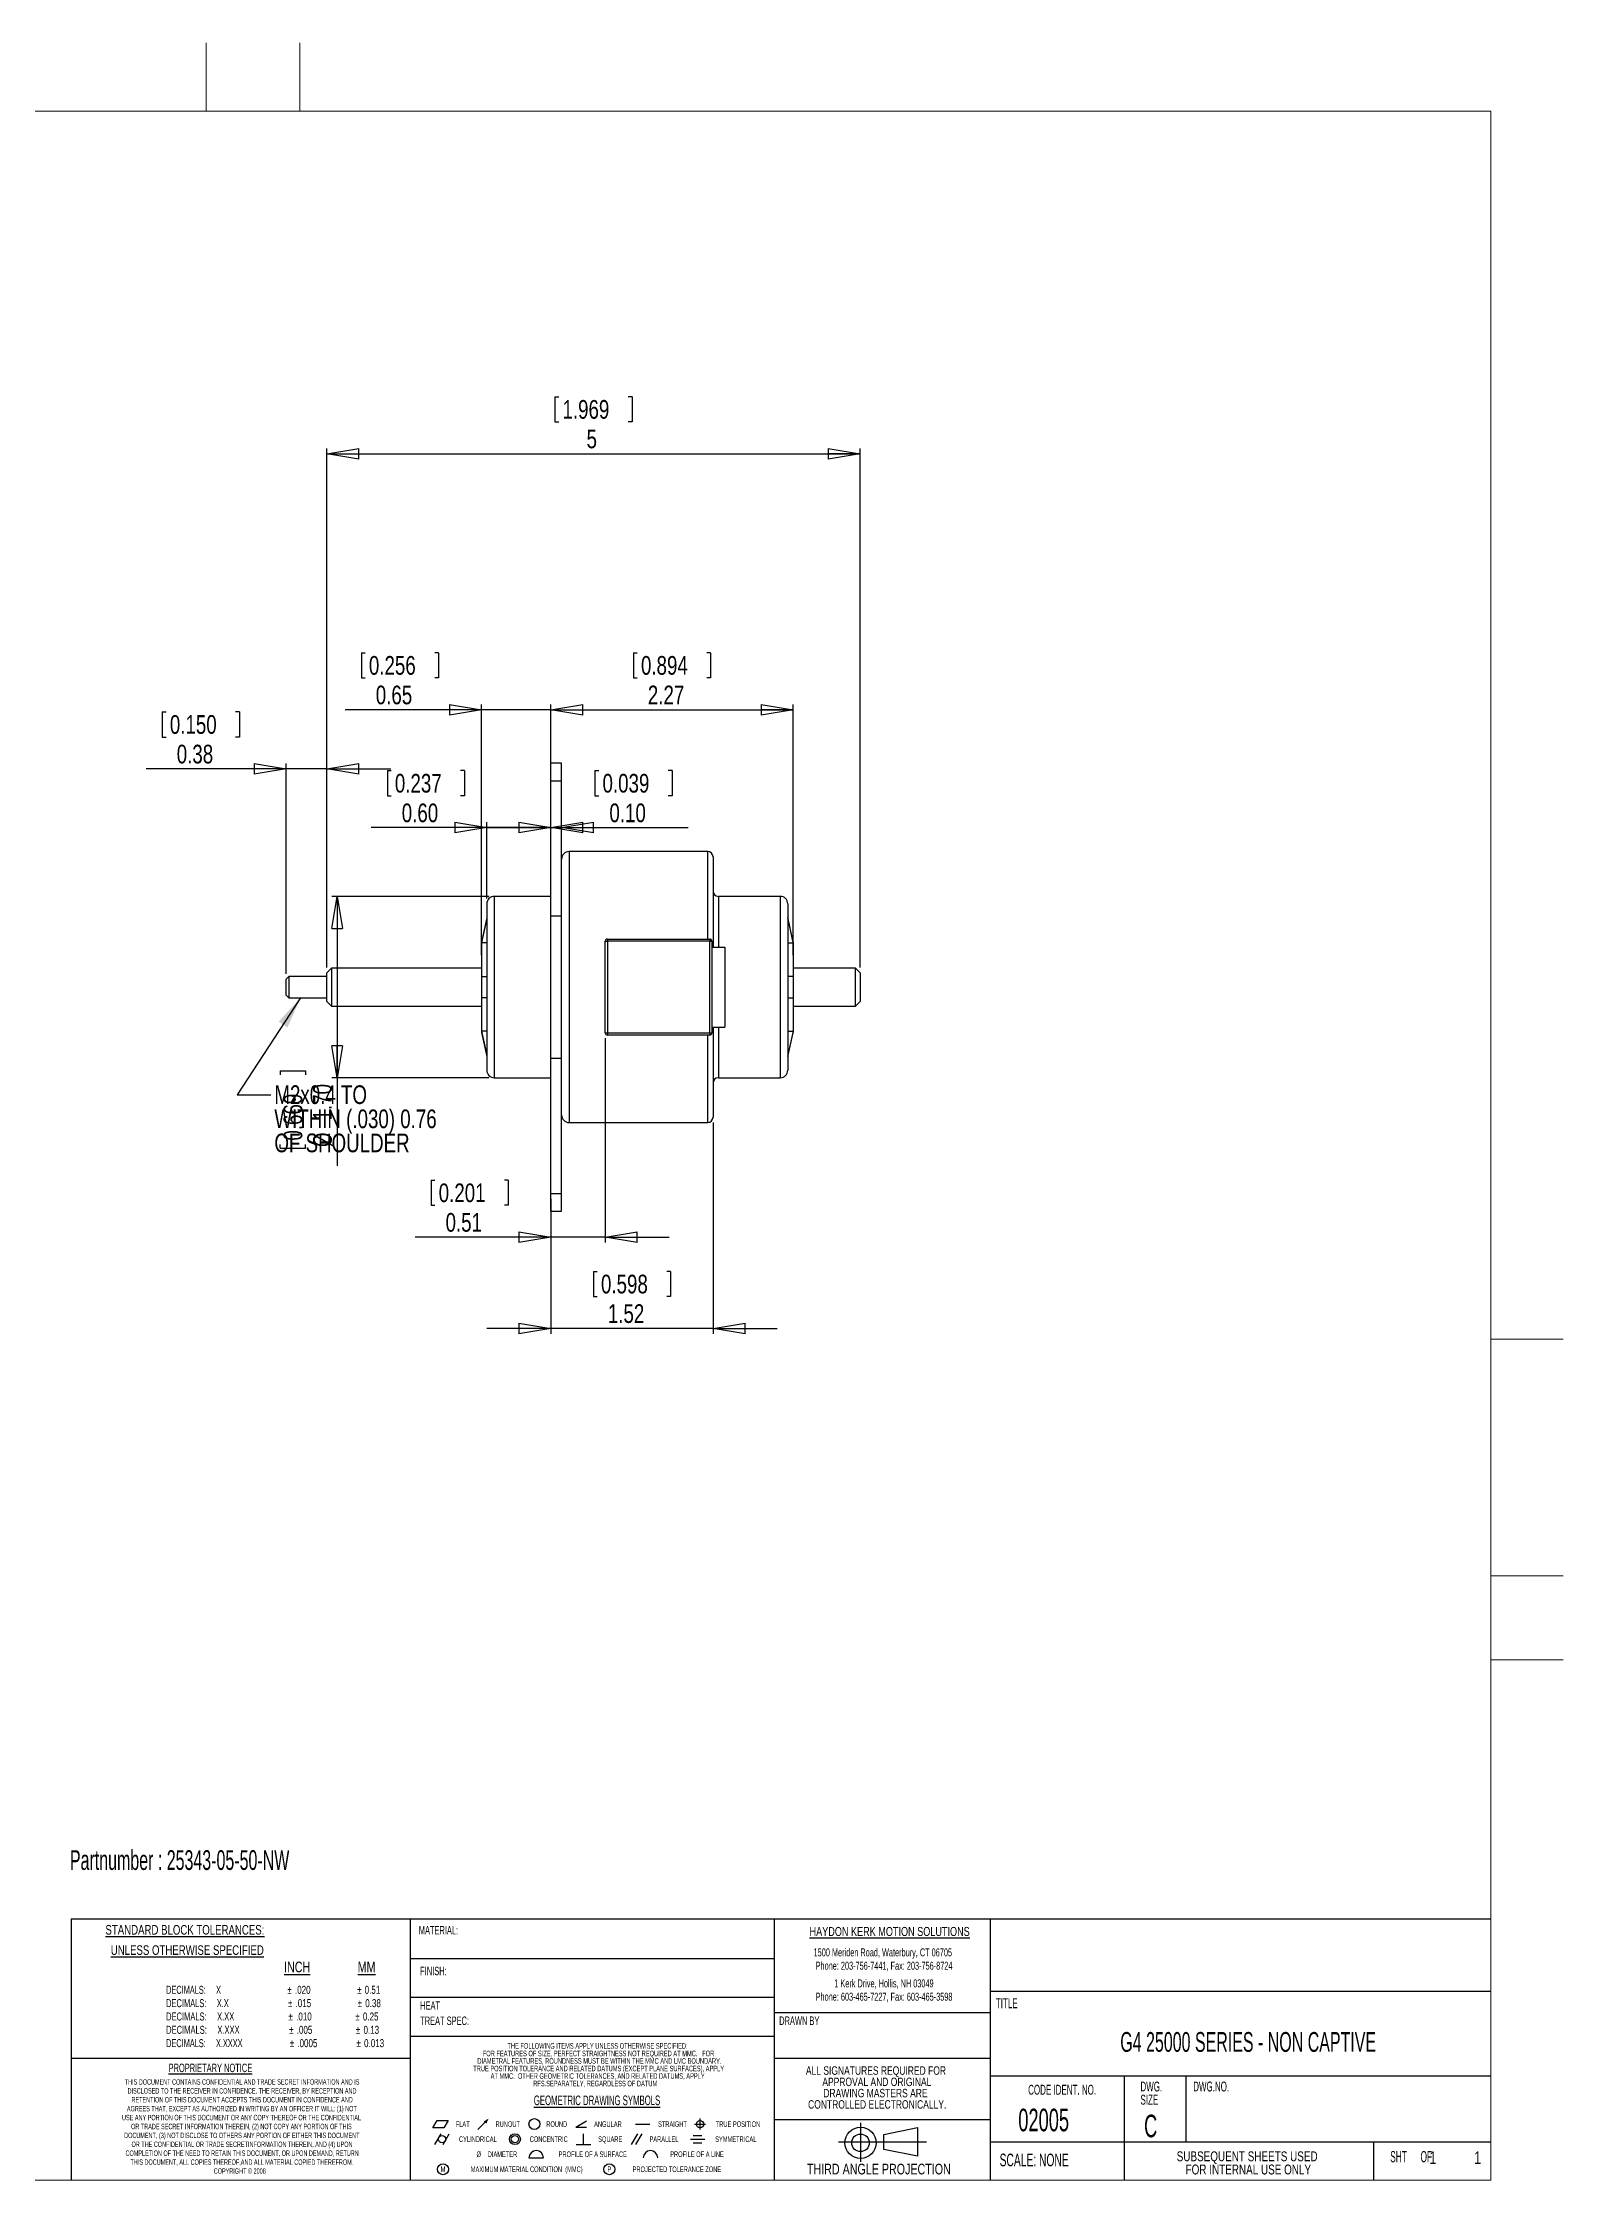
# Model space of a CAD drawing. Header units: millimetres. Extents: x 1.7 to 54.7, y 1.7 to 41.8.
# Drawn here: x 26.18 to 54.7, y 1.72 to 41.8 of the extents above; entities that cross this region are included whole.
import ezdxf

# ---------------------------------------------------------------- set-up
doc = ezdxf.new("R2010")
doc.units = ezdxf.units.MM
doc.layers.add('FORMAT', color=7, linetype='Continuous')
doc.styles.add('SLDTEXTSTYLE0', font='TXT', dxfattribs={"width": 0.75})
doc.styles.add('SLDTEXTSTYLE1', font='TXT', dxfattribs={"width": 0.666667})
doc.styles.add('SLDTEXTSTYLE2', font='TXT', dxfattribs={"width": 0.676471})
doc.styles.add('SLDTEXTSTYLE3', font='TXT', dxfattribs={"width": 0.680556})
doc.styles.add('SLDTEXTSTYLE4', font='TXT', dxfattribs={"width": 0.684211})
doc.styles.add('SLDTEXTSTYLE5', font='TXT', dxfattribs={"width": 0.6875})
doc.styles.add('SLDTEXTSTYLE6', font='TXT', dxfattribs={"width": 0.605})
doc.styles.add('SLDTEXTSTYLE7', font='TXT', dxfattribs={"width": 0.547727})
doc.styles.add('SLDTEXTSTYLE8', font='TXT', dxfattribs={"width": 0.663})
doc.dimstyles.new('SLDDIMSTYLE0', dxfattribs={"dimtxt": 0.35, "dimasz": 0.6, "dimexe": 0, "dimexo": 0.0625, "dimgap": 0.0875, "dimtad": 1, "dimlfac": 0.5, "dimrnd": 1e-09, "dimzin": 4, "dimdsep": 46, "dimtxsty": 'SLDTEXTSTYLE0', "dimblk1": 'CLOSED', "dimblk2": 'CLOSED', "dimsah": 1, "dimcen": 0.09, "dimadec": 0, "dimazin": 1, "dimtfac": 1, "dimtofl": 0, "dimtmove": 0, "dimatfit": 3, "dimldrblk": 'CLOSED', "dimfxl": 0, "dimfrac": 2, "dimtolj": 1, "dimtzin": 12, "dimarcsym": 0})
doc.dimstyles.new('SLDDIMSTYLE1', dxfattribs={"dimtxt": 0.35, "dimasz": 0.6, "dimexe": 0, "dimexo": 0.0625, "dimgap": 0.0875, "dimtad": 1, "dimlfac": 0.5, "dimrnd": 1e-09, "dimzin": 12, "dimdsep": 46, "dimtxsty": 'SLDTEXTSTYLE0', "dimblk1": 'CLOSED', "dimblk2": 'CLOSED', "dimsah": 1, "dimcen": 0.09, "dimadec": 0, "dimazin": 3, "dimtfac": 1, "dimtofl": 0, "dimtmove": 0, "dimatfit": 3, "dimldrblk": 'CLOSED', "dimfxl": 0, "dimfrac": 2, "dimtolj": 1, "dimtzin": 12, "dimarcsym": 0})
doc.dimstyles.new('SLDDIMSTYLE2', dxfattribs={"dimtxt": 0.35, "dimasz": 0.6, "dimexe": 0, "dimexo": 0.0625, "dimgap": 0.0875, "dimtad": 1, "dimlfac": 0.5, "dimrnd": 1e-09, "dimzin": 0, "dimdsep": 46, "dimtxsty": 'SLDTEXTSTYLE0', "dimblk1": 'CLOSED', "dimblk2": 'CLOSED', "dimsah": 1, "dimcen": 0.09, "dimadec": 0, "dimazin": 0, "dimtfac": 1, "dimtmove": 0, "dimatfit": 0, "dimldrblk": 'CLOSED', "dimfxl": 0, "dimfrac": 2, "dimtolj": 1, "dimtzin": 12, "dimarcsym": 0})
doc.dimstyles.new('SLDDIMSTYLE4', dxfattribs={"dimtxt": 0.35, "dimasz": 0.6, "dimexe": 0, "dimexo": 0.0625, "dimgap": 0.0875, "dimtad": 1, "dimlfac": 0.5, "dimrnd": 1e-09, "dimdsep": 46, "dimtxsty": 'SLDTEXTSTYLE0', "dimblk1": 'CLOSED', "dimblk2": 'CLOSED', "dimsah": 1, "dimcen": 0.09, "dimadec": 0, "dimazin": 2, "dimtfac": 1, "dimtmove": 0, "dimatfit": 0, "dimldrblk": 'CLOSED', "dimfxl": 0, "dimfrac": 2, "dimtolj": 1, "dimtzin": 12, "dimarcsym": 0})
doc.dimstyles.new('SLDDIMSTYLE5', dxfattribs={"dimtxt": 0.35, "dimasz": 0.6, "dimexe": 0, "dimexo": 0.0625, "dimgap": 0.0875, "dimtad": 1, "dimlfac": 0.5, "dimrnd": 1e-09, "dimzin": 12, "dimdsep": 46, "dimtxsty": 'SLDTEXTSTYLE0', "dimblk1": 'CLOSED', "dimblk2": 'CLOSED', "dimsah": 1, "dimcen": 0.09, "dimadec": 0, "dimazin": 3, "dimtfac": 1, "dimtmove": 0, "dimatfit": 0, "dimldrblk": 'CLOSED', "dimfxl": 0, "dimfrac": 2, "dimtolj": 1, "dimtzin": 12, "dimarcsym": 0})
doc.dimstyles.new('SLDDIMSTYLE6', dxfattribs={"dimtxt": 0.18, "dimasz": 0.6, "dimexe": 0, "dimexo": 0.0625, "dimgap": 0, "dimtad": 0, "dimtih": 1, "dimtoh": 1, "dimdec": 0, "dimrnd": 1e-09, "dimzin": 0, "dimdsep": 46, "dimtxsty": 'Standard', "dimsah": 1, "dimcen": 0.09, "dimadec": 0, "dimazin": 0, "dimtfac": 0.6, "dimtdec": 0, "dimtofl": 0, "dimtmove": 0, "dimatfit": 3, "dimfxl": 0, "dimfrac": 2, "dimtolj": 1, "dimtzin": 0, "dimarcsym": 0})

# ---------------------------------------------------------------- blocks, each defined once
blk = doc.blocks.new('SW_SYMBOL_GTOL_FLAT')
at = {"layer": 'FORMAT', "color": 0}
for p, q in [((0, 0), (57.73, 100)), ((150, 0), (0, 0)), ((57.73, 100), (207.73, 100)), ((207.73, 100), (150, 0))]:
    blk.add_line(p, q, dxfattribs=at)
blk = doc.blocks.new('SW_SYMBOL_GTOL_SRUN')
at = {"layer": 'FORMAT', "color": 0}
blk.add_line((0, -25), (98, 73), dxfattribs=at)
blk.add_solid([(150, 125), (82.2, 88), (118.3, 57.2)], dxfattribs=at)
blk = doc.blocks.new('SW_SYMBOL_GTOL_CIRC')
at = {"layer": 'FORMAT', "color": 0}
blk.add_circle((75, 50), 75, dxfattribs=at)
blk = doc.blocks.new('SW_SYMBOL_GTOL_ANGULAR')
at = {"layer": 'FORMAT', "color": 0}
for q in [(150, 93.8), (150, 7.2)]:
    blk.add_line((0, 7.2), q, dxfattribs=at)
blk = doc.blocks.new('SW_SYMBOL_GTOL_STRAIGHT')
at = {"layer": 'FORMAT', "color": 0}
blk.add_line((0, 50), (200, 50), dxfattribs=at)
blk = doc.blocks.new('SW_SYMBOL_GTOL_POSI')
at = {"layer": 'FORMAT', "color": 0}
for p, q in [((0, 50), (150, 50)), ((75, -25), (75, 125))]:
    blk.add_line(p, q, dxfattribs=at)
blk.add_circle((75, 50), 50, dxfattribs=at)
blk = doc.blocks.new('SW_SYMBOL_GTOL_CYL')
at = {"layer": 'FORMAT', "color": 0}
for p, q in [((0, -25), (86.6, 125)), ((115.4, -25), (200, 125))]:
    blk.add_line(p, q, dxfattribs=at)
blk.add_circle((100, 50), 50, dxfattribs=at)
blk = doc.blocks.new('SW_SYMBOL_GTOL_CONC')
at = {"layer": 'FORMAT', "color": 0}
for radius in [75, 50]:
    blk.add_circle((75, 50), radius, dxfattribs=at)
blk = doc.blocks.new('SW_SYMBOL_GTOL_PERP')
at = {"layer": 'FORMAT', "color": 0}
for p, q in [((100, -25), (100, 125)), ((0, -25), (200, -25))]:
    blk.add_line(p, q, dxfattribs=at)
blk = doc.blocks.new('SW_SYMBOL_GTOL_PARA')
at = {"layer": 'FORMAT', "color": 0}
for p, q in [((0, -25), (86.6, 125)), ((60, -25), (146.6, 125))]:
    blk.add_line(p, q, dxfattribs=at)
blk = doc.blocks.new('SW_SYMBOL_GTOL_SYMMETRY')
at = {"layer": 'FORMAT', "color": 0}
for p, q in [((0, 50), (200, 50)), ((40, 100), (160, 100)), ((40, 0), (160, 0))]:
    blk.add_line(p, q, dxfattribs=at)
blk = doc.blocks.new('SW_SYMBOL_GTOL_SPROF')
at = {"layer": 'FORMAT', "color": 0}
blk.add_line((0, 0), (200, 0), dxfattribs=at)
blk.add_arc((100, 0), 100, 0, 180, dxfattribs=at)
blk = doc.blocks.new('SW_SYMBOL_GTOL_LPROF')
at = {"layer": 'FORMAT', "color": 0}
blk.add_arc((100, 0), 100, 0, 180, dxfattribs=at)
blk = doc.blocks.new('SW_SYMBOL_MOD_MMC')
at = {"layer": 'FORMAT', "color": 0}
blk.add_circle((50, 50), 75, dxfattribs=at)
at = {"layer": 'FORMAT', "color": 0, "insert": (50, 50), "char_height": 77.6, "attachment_point": 5, "style": 'SLDTEXTSTYLE6'}
blk.add_mtext('M', dxfattribs=at)
blk = doc.blocks.new('SW_SYMBOL_MOD_PTZ')
at = {"layer": 'FORMAT', "color": 0}
blk.add_circle((50, 50), 75, dxfattribs=at)
at = {"layer": 'FORMAT', "color": 0, "insert": (50, 50), "char_height": 77.6, "attachment_point": 5, "style": 'SLDTEXTSTYLE6'}
blk.add_mtext('P', dxfattribs=at)
blk = doc.blocks.new('_Closed')
at = {"color": 0, "linetype": 'ByBlock', "lineweight": -2}
for p, q in [((-1, 0.166667), (0, 0)), ((-1, 0.166667), (-1, -0.166667)), ((0, 0), (-1, -0.166667)), ((0, 0), (-1, 0))]:
    blk.add_line(p, q, dxfattribs=at)
blk = doc.blocks.new('_D_6')
at = {"layer": 'FORMAT'}
for p, q in [((35.787, 35.16), (35.787, 34.689)), ((35.787, 35.16), (35.858, 35.16)), ((37.233, 35.16), (37.162, 35.16)), ((37.233, 35.16), (37.233, 34.689)), ((35.787, 34.689), (35.858, 34.689)), ((37.233, 34.689), (37.162, 34.689)), ((31.51, 24.46), (31.51, 34.192)), ((31.51, 34.092), (41.51, 34.092)), ((41.51, 24.46), (41.51, 34.192))]:
    blk.add_line(p, q, dxfattribs=at)
at = {"layer": 'FORMAT', "xscale": 0.6, "yscale": 0.6, "rotation": 180.0000000000004}
blk.add_blockref('_Closed', (31.51, 34.092, -0.63), dxfattribs=at)
at = {"layer": 'FORMAT', "xscale": 0.6, "yscale": 0.6}
blk.add_blockref('_Closed', (41.51, 34.092, -0.63), dxfattribs=at)
at = {"layer": 'FORMAT', "char_height": 0.35, "attachment_point": 1, "style": 'SLDTEXTSTYLE0'}
for s, insert in [('1.969', (35.929, 35.098)), ('5', (36.381, 34.544))]:
    blk.add_mtext(s, dxfattribs=dict(at, insert=insert))
blk = doc.blocks.new('_D_7')
at = {"layer": 'FORMAT'}
for p, q in [((28.425, 29.251), (28.425, 28.78)), ((28.425, 29.251), (28.496, 29.251)), ((29.871, 29.251), (29.8, 29.251)), ((29.871, 29.251), (29.871, 28.78)), ((28.425, 28.78), (28.496, 28.78)), ((29.871, 28.78), (29.8, 28.78)), ((30.748, 28.184), (28.124, 28.184)), ((30.748, 24.342), (30.748, 28.284)), ((31.51, 28.184), (30.748, 28.184)), ((31.51, 24.46), (31.51, 28.284)), ((31.51, 28.184), (32.71, 28.184))]:
    blk.add_line(p, q, dxfattribs=at)
at = {"layer": 'FORMAT', "xscale": 0.6, "yscale": 0.6}
blk.add_blockref('_Closed', (30.748, 28.184, -0.63), dxfattribs=at)
at = {"layer": 'FORMAT', "xscale": 0.6, "yscale": 0.6, "rotation": 180.0000000000004}
blk.add_blockref('_Closed', (31.51, 28.184, -0.63), dxfattribs=at)
at = {"layer": 'FORMAT', "char_height": 0.35, "attachment_point": 1, "style": 'SLDTEXTSTYLE0'}
for s, insert in [('0.150', (28.567, 29.19)), ('0.38', (28.696, 28.635))]:
    blk.add_mtext(s, dxfattribs=dict(at, insert=insert))
blk = doc.blocks.new('_D_8')
at = {"layer": 'FORMAT'}
for p, q in [((34.55, 25.792), (31.605, 25.792)), ((31.705, 25.792), (31.705, 22.392)), ((30.638, 22.518), (31.109, 22.518)), ((30.638, 22.518), (30.638, 22.447)), ((31.109, 22.518), (31.109, 22.447)), ((34.55, 22.392), (31.605, 22.392)), ((31.705, 22.392), (31.705, 20.742)), ((30.638, 21.071), (30.638, 21.142)), ((30.638, 21.071), (31.109, 21.071)), ((31.109, 21.071), (31.109, 21.142))]:
    blk.add_line(p, q, dxfattribs=at)
at = {"layer": 'FORMAT', "xscale": 0.6, "yscale": 0.6}
for p, rotation in [((31.705, 25.792, -0.63), 90.0000000000004), ((31.705, 22.392, -0.63), 270.0000000000004)]:
    blk.add_blockref('_Closed', p, dxfattribs=dict(at, rotation=rotation))
at = {"layer": 'FORMAT', "char_height": 0.35, "attachment_point": 1, "rotation": 90, "style": 'SLDTEXTSTYLE0'}
for s, insert in [('0.669', (30.7, 21.213)), ('1.70', (31.254, 21.591)), ('%%c', (31.254, 21.092))]:
    blk.add_mtext(s, dxfattribs=dict(at, insert=insert))
blk = doc.blocks.new('_D_9')
at = {"layer": 'FORMAT'}
for p, q in [((32.645, 28.149), (32.645, 27.678)), ((32.645, 28.149), (32.716, 28.149)), ((34.091, 28.149), (34.02, 28.149)), ((34.091, 28.149), (34.091, 27.678)), ((32.645, 27.678), (32.716, 27.678)), ((34.091, 27.678), (34.02, 27.678)), ((34.51, 27.082), (32.344, 27.082)), ((34.51, 25.752), (34.51, 27.182)), ((34.51, 27.082), (35.712, 27.082)), ((35.712, 27.082), (36.912, 27.082))]:
    blk.add_line(p, q, dxfattribs=at)
at = {"layer": 'FORMAT', "xscale": 0.6, "yscale": 0.6}
blk.add_blockref('_Closed', (34.51, 27.082, -0.63), dxfattribs=at)
at = {"layer": 'FORMAT', "xscale": 0.6, "yscale": 0.6, "rotation": 180.0000000000004}
blk.add_blockref('_Closed', (35.712, 27.082, -0.63), dxfattribs=at)
at = {"layer": 'FORMAT', "char_height": 0.35, "attachment_point": 1, "style": 'SLDTEXTSTYLE0'}
for s, insert in [('0.237', (32.786, 28.088)), ('0.60', (32.915, 27.533))]:
    blk.add_mtext(s, dxfattribs=dict(at, insert=insert))
blk = doc.blocks.new('_D_10')
at = {"layer": 'FORMAT'}
for p, q in [((32.158, 30.36), (32.158, 29.889)), ((32.158, 30.36), (32.228, 30.36)), ((33.604, 30.36), (33.533, 30.36)), ((33.604, 30.36), (33.604, 29.889)), ((32.158, 29.889), (32.228, 29.889)), ((33.604, 29.889), (33.533, 29.889)), ((34.412, 29.292), (31.857, 29.292)), ((34.412, 24.692), (34.412, 29.392)), ((35.712, 29.292), (34.412, 29.292)), ((35.712, 28.06), (35.712, 29.392)), ((35.712, 29.292), (36.912, 29.292))]:
    blk.add_line(p, q, dxfattribs=at)
at = {"layer": 'FORMAT', "xscale": 0.6, "yscale": 0.6}
blk.add_blockref('_Closed', (34.412, 29.292, -0.63), dxfattribs=at)
at = {"layer": 'FORMAT', "xscale": 0.6, "yscale": 0.6, "rotation": 180.0000000000003}
blk.add_blockref('_Closed', (35.712, 29.292, -0.63), dxfattribs=at)
at = {"layer": 'FORMAT', "char_height": 0.35, "attachment_point": 1, "style": 'SLDTEXTSTYLE0'}
for s, insert in [('0.256', (32.299, 30.298)), ('0.65', (32.428, 29.744))]:
    blk.add_mtext(s, dxfattribs=dict(at, insert=insert))
blk = doc.blocks.new('_D_11')
at = {"layer": 'FORMAT'}
for p, q in [((36.538, 28.149), (36.538, 27.678)), ((36.538, 28.149), (36.609, 28.149)), ((37.984, 28.149), (37.914, 28.149)), ((37.984, 28.149), (37.984, 27.678)), ((36.538, 27.678), (36.609, 27.678)), ((37.984, 27.678), (37.914, 27.678)), ((35.712, 27.082), (34.512, 27.082)), ((35.712, 27.082), (35.912, 27.082)), ((35.912, 27.082), (38.285, 27.082))]:
    blk.add_line(p, q, dxfattribs=at)
at = {"layer": 'FORMAT', "xscale": 0.6, "yscale": 0.6}
blk.add_blockref('_Closed', (35.712, 27.082, -0.63), dxfattribs=at)
at = {"layer": 'FORMAT', "xscale": 0.6, "yscale": 0.6, "rotation": 180.0000000000003}
blk.add_blockref('_Closed', (35.912, 27.082, -0.63), dxfattribs=at)
at = {"layer": 'FORMAT', "char_height": 0.35, "attachment_point": 1, "style": 'SLDTEXTSTYLE0'}
for s, insert in [('0.039', (36.68, 28.088)), ('0.10', (36.809, 27.533))]:
    blk.add_mtext(s, dxfattribs=dict(at, insert=insert))
blk = doc.blocks.new('_D_12')
at = {"layer": 'FORMAT'}
for p, q in [((37.259, 30.36), (37.259, 29.889)), ((37.259, 30.36), (37.33, 30.36)), ((38.705, 30.36), (38.634, 30.36)), ((38.705, 30.36), (38.705, 29.889)), ((37.259, 29.889), (37.33, 29.889)), ((38.705, 29.889), (38.634, 29.889)), ((35.712, 28.06), (35.712, 29.392)), ((35.712, 29.292), (40.252, 29.292)), ((40.252, 24.692), (40.252, 29.392))]:
    blk.add_line(p, q, dxfattribs=at)
at = {"layer": 'FORMAT', "xscale": 0.6, "yscale": 0.6, "rotation": 180.0000000000003}
blk.add_blockref('_Closed', (35.712, 29.292, -0.63), dxfattribs=at)
at = {"layer": 'FORMAT', "xscale": 0.6, "yscale": 0.6}
blk.add_blockref('_Closed', (40.252, 29.292, -0.63), dxfattribs=at)
at = {"layer": 'FORMAT', "char_height": 0.35, "attachment_point": 1, "style": 'SLDTEXTSTYLE0'}
for s, insert in [('0.894', (37.401, 30.298)), ('2.27', (37.53, 29.744))]:
    blk.add_mtext(s, dxfattribs=dict(at, insert=insert))
blk = doc.blocks.new('_D_13')
at = {"layer": 'FORMAT'}
for p, q in [((36.732, 23.132), (36.732, 19.304)), ((33.466, 20.471), (33.466, 20)), ((33.466, 20.471), (33.537, 20.471)), ((34.913, 20.471), (34.842, 20.471)), ((34.913, 20.471), (34.913, 20)), ((35.712, 20.124), (35.712, 19.304)), ((33.466, 20), (33.537, 20)), ((34.913, 20), (34.842, 20)), ((35.712, 19.404), (33.166, 19.404)), ((36.732, 19.404), (35.712, 19.404)), ((36.732, 19.404), (37.932, 19.404))]:
    blk.add_line(p, q, dxfattribs=at)
at = {"layer": 'FORMAT', "xscale": 0.6, "yscale": 0.6}
blk.add_blockref('_Closed', (35.712, 19.404, -0.63), dxfattribs=at)
at = {"layer": 'FORMAT', "xscale": 0.6, "yscale": 0.6, "rotation": 180.0000000000003}
blk.add_blockref('_Closed', (36.732, 19.404, -0.63), dxfattribs=at)
at = {"layer": 'FORMAT', "char_height": 0.35, "attachment_point": 1, "style": 'SLDTEXTSTYLE0'}
for s, insert in [('0.201', (33.608, 20.409)), ('0.51', (33.737, 19.855))]:
    blk.add_mtext(s, dxfattribs=dict(at, insert=insert))
blk = doc.blocks.new('_D_14')
at = {"layer": 'FORMAT'}
for p, q in [((38.752, 21.552), (38.752, 17.592)), ((35.712, 20.124), (35.712, 17.592)), ((36.509, 18.76), (36.509, 18.289)), ((36.509, 18.76), (36.58, 18.76)), ((37.955, 18.76), (37.884, 18.76)), ((37.955, 18.76), (37.955, 18.289)), ((36.509, 18.289), (36.58, 18.289)), ((37.955, 18.289), (37.884, 18.289)), ((35.712, 17.692), (34.512, 17.692)), ((38.752, 17.692), (35.712, 17.692)), ((38.752, 17.692), (39.952, 17.692))]:
    blk.add_line(p, q, dxfattribs=at)
at = {"layer": 'FORMAT', "xscale": 0.6, "yscale": 0.6}
blk.add_blockref('_Closed', (35.712, 17.692, -0.63), dxfattribs=at)
at = {"layer": 'FORMAT', "xscale": 0.6, "yscale": 0.6, "rotation": 180.0000000000004}
blk.add_blockref('_Closed', (38.752, 17.692, -0.63), dxfattribs=at)
at = {"layer": 'FORMAT', "char_height": 0.35, "attachment_point": 1, "style": 'SLDTEXTSTYLE0'}
for s, insert in [('0.598', (36.651, 18.698)), ('1.52', (36.78, 18.144))]:
    blk.add_mtext(s, dxfattribs=dict(at, insert=insert))

msp = doc.modelspace()

# ---------------------------------------------------------------- linework, layer by layer
at = {"color": 7, "linetype": 'Continuous', "lineweight": 18}
for p, q in [((29.248, 40.514), (29.248, 41.797)), ((31.002, 40.514), (31.002, 41.797)), ((1.681, 40.514), (53.336, 40.514)), ((53.336, 1.72), (53.336, 40.514)), ((53.336, 17.489), (54.695, 17.489)), ((53.336, 13.053), (54.695, 13.053)), ((53.336, 11.476), (54.695, 11.476)), ((1.681, 1.72), (53.336, 1.72))]:
    msp.add_line(p, q, dxfattribs=at)
at = {"color": 7, "linetype": 'Continuous', "lineweight": 25}
for p, q in [((35.912, 28.292), (35.712, 28.292)), ((35.712, 27.96), (35.712, 28.292)), ((35.912, 27.96), (35.912, 28.292)), ((35.712, 27.96), (35.912, 27.96)), ((35.712, 25.428), (35.712, 27.96)), ((35.912, 25.428), (35.912, 27.96)), ((38.652, 26.632), (36.052, 26.632)), ((36.052, 26.632), (36.052, 21.552)), ((38.652, 24.992), (38.652, 26.632)), ((38.752, 26.532), (38.752, 24.842)), ((34.51, 25.652), (34.51, 22.532)), ((35.712, 25.792), (34.65, 25.792)), ((34.65, 25.792), (34.65, 22.392)), ((40.014, 25.792), (38.852, 25.792)), ((38.852, 25.792), (38.852, 24.842)), ((40.014, 25.792), (40.014, 22.392)), ((40.154, 25.652), (40.154, 22.532)), ((34.51, 25.392), (34.412, 24.942)), ((35.712, 22.757), (35.712, 25.428)), ((35.712, 25.428), (35.912, 25.428)), ((35.912, 22.757), (35.912, 25.428)), ((40.252, 24.942), (40.154, 25.392)), ((34.412, 24.942), (34.412, 24.919)), ((34.51, 24.919), (34.412, 24.919)), ((34.412, 24.919), (34.412, 24.292)), ((36.732, 23.232), (36.732, 24.952)), ((36.732, 24.952), (36.772, 24.952)), ((36.772, 24.992), (38.692, 24.992)), ((36.772, 24.992), (36.772, 24.952)), ((38.692, 24.952), (36.772, 24.952)), ((36.772, 24.952), (36.772, 23.232)), ((38.692, 24.992), (38.692, 24.952)), ((38.692, 24.952), (38.732, 24.952)), ((38.692, 23.232), (38.692, 24.952)), ((38.732, 24.952), (38.732, 23.232)), ((40.154, 24.919), (40.252, 24.919)), ((40.252, 24.942), (40.252, 24.919)), ((40.252, 24.919), (40.252, 24.292)), ((31.598, 24.448), (31.51, 24.36)), ((34.412, 24.448), (31.598, 24.448)), ((31.598, 24.448), (31.598, 24.092)), ((38.732, 24.842), (38.972, 24.842)), ((38.972, 24.842), (38.972, 23.342)), ((41.422, 24.448), (40.252, 24.448)), ((41.51, 24.36), (41.422, 24.448)), ((41.422, 24.092), (41.422, 24.448)), ((30.798, 24.292), (30.748, 24.242)), ((30.748, 24.092), (30.748, 24.242)), ((30.748, 23.942), (30.748, 24.092)), ((31.51, 24.292), (30.798, 24.292)), ((30.798, 24.292), (30.798, 24.092)), ((30.798, 24.092), (30.798, 23.892)), ((31.51, 24.092), (31.51, 24.36)), ((31.51, 23.824), (31.51, 24.092)), ((31.598, 24.092), (31.598, 23.736)), ((34.412, 24.292), (34.412, 23.892)), ((34.412, 24.292), (34.51, 24.292)), ((40.252, 24.292), (40.154, 24.292)), ((40.252, 24.292), (40.252, 23.892)), ((41.422, 23.736), (41.422, 24.092)), ((41.51, 24.36), (41.51, 24.092)), ((41.51, 24.092), (41.51, 23.824)), ((30.748, 23.942), (30.798, 23.892)), ((30.798, 23.892), (31.51, 23.892)), ((31.51, 23.824), (31.598, 23.736)), ((31.598, 23.736), (34.412, 23.736)), ((34.51, 23.892), (34.412, 23.892)), ((34.412, 23.892), (34.412, 23.266)), ((40.154, 23.892), (40.252, 23.892)), ((40.252, 23.892), (40.252, 23.266)), ((40.252, 23.736), (41.422, 23.736)), ((41.422, 23.736), (41.51, 23.824)), ((34.51, 23.266), (34.412, 23.266)), ((34.412, 23.266), (34.412, 23.242)), ((38.732, 23.342), (38.972, 23.342)), ((38.752, 23.342), (38.752, 21.652)), ((38.852, 23.342), (38.852, 22.392)), ((40.154, 23.266), (40.252, 23.266)), ((40.252, 23.266), (40.252, 23.242)), ((34.412, 23.242), (34.51, 22.792)), ((36.732, 23.232), (36.772, 23.232)), ((36.772, 23.232), (38.692, 23.232)), ((36.772, 23.232), (36.772, 23.192)), ((38.692, 23.192), (36.772, 23.192)), ((38.652, 21.552), (38.652, 23.192)), ((38.692, 23.232), (38.692, 23.192)), ((38.692, 23.232), (38.732, 23.232)), ((40.154, 22.792), (40.252, 23.242)), ((35.712, 22.757), (35.912, 22.757)), ((35.712, 20.224), (35.712, 22.757)), ((35.912, 20.224), (35.912, 22.757)), ((34.65, 22.392), (35.712, 22.392)), ((38.852, 22.392), (40.014, 22.392)), ((36.052, 21.552), (38.652, 21.552)), ((35.712, 20.224), (35.912, 20.224)), ((35.712, 19.892), (35.712, 20.224)), ((35.912, 19.892), (35.912, 20.224)), ((35.712, 19.892), (35.912, 19.892))]:
    msp.add_line(p, q, dxfattribs=at)
at = {"color": 7, "linetype": 'Continuous', "lineweight": 25, "flags": 128}
for points in [[(34.51, 25.377), (34.426, 24.983), (34.412, 24.919)], [(40.154, 25.377), (40.238, 24.983), (40.252, 24.919)], [(34.412, 23.266), (34.496, 22.873), (34.51, 22.808)], [(40.252, 23.266), (40.168, 22.873), (40.154, 22.808)]]:
    msp.add_lwpolyline(points, dxfattribs=at)
at = {"color": 7, "linetype": 'Continuous', "lineweight": 25}
for centre, radius, start, end in [((36.052, 26.492), 0.14, 90, 180), ((38.652, 26.532), 0.1, 0, 90), ((34.65, 25.652), 0.14, 90, 180), ((38.852, 25.892), 0.1, 180, 270), ((40.014, 25.652), 0.14, 0, 90), ((36.772, 24.952), 0.04, 90, 180), ((38.692, 24.952), 0.04, 0, 90), ((36.772, 23.232), 0.04, 180, 270), ((38.692, 23.232), 0.04, 270, 0), ((34.65, 22.532), 0.14, 180, 270), ((40.014, 22.532), 0.14, 270, 0), ((38.852, 22.292), 0.1, 90, 180), ((36.052, 21.692), 0.14, 180, 270), ((38.652, 21.652), 0.1, 270, 0)]:
    msp.add_arc(centre, radius, start, end, dxfattribs=at)
at = {"layer": 'FORMAT'}
for p, q in [((26.714, 6.624), (53.336, 6.624)), ((26.714, 6.624), (26.714, 1.72)), ((33.074, 6.624), (33.074, 1.72)), ((43.949, 6.624), (43.951, 1.72)), ((53.336, 5.259), (43.95, 5.259)), ((43.95, 3.679), (53.336, 3.679)), ((46.459, 3.679), (46.459, 1.72)), ((41.102, 2.439), (41.9, 2.439)), ((41.518, 2.799), (41.518, 2.066)), ((41.9, 2.439), (42.757, 2.439)), ((41.958, 2.578), (42.586, 2.706)), ((41.958, 2.439), (41.958, 2.578)), ((41.958, 2.299), (41.958, 2.439)), ((42.586, 2.706), (42.586, 2.439)), ((42.586, 2.439), (42.586, 2.171)), ((43.951, 2.439), (53.336, 2.439)), ((51.134, 2.439), (51.134, 1.72)), ((42.586, 2.171), (41.958, 2.299))]:
    msp.add_line(p, q, dxfattribs=at)
at = {"layer": 'FORMAT', "color": 7}
for p, q in [((39.896, 6.624), (39.896, 1.72)), ((33.074, 5.876), (39.896, 5.876)), ((33.074, 5.15), (39.896, 5.15)), ((39.896, 4.863), (43.95, 4.863)), ((33.074, 4.42), (39.896, 4.42)), ((26.714, 4.006), (33.074, 4.006)), ((39.896, 4.006), (43.95, 4.006)), ((47.62, 3.679), (47.62, 2.439)), ((39.896, 2.858), (43.951, 2.858))]:
    msp.add_line(p, q, dxfattribs=at)
at = {"layer": 'FORMAT'}
for radius in [0.292, 0.165]:
    msp.add_circle((41.518, 2.421), radius, dxfattribs=at)

# ---------------------------------------------------------------- block references
at = {"layer": 'FORMAT', "xscale": 0.00136426335792533, "yscale": 0.00136426335792533, "zscale": 0.00136426335792533}
for name, p in [('SW_SYMBOL_GTOL_FLAT', (33.5, 2.704)), ('SW_SYMBOL_GTOL_SRUN', (34.34, 2.704)), ('SW_SYMBOL_GTOL_CIRC', (35.301, 2.704)), ('SW_SYMBOL_GTOL_ANGULAR', (36.178, 2.704)), ('SW_SYMBOL_GTOL_POSI', (38.407, 2.704)), ('SW_SYMBOL_GTOL_CYL', (33.534, 2.422)), ('SW_SYMBOL_GTOL_CONC', (34.935, 2.422)), ('SW_SYMBOL_GTOL_PERP', (36.187, 2.422)), ('SW_SYMBOL_GTOL_PARA', (37.221, 2.422)), ('SW_SYMBOL_GTOL_STRAIGHT', (37.297, 2.704)), ('SW_SYMBOL_GTOL_SYMMETRY', (38.327, 2.422)), ('SW_SYMBOL_MOD_MMC', (33.621, 1.857)), ('SW_SYMBOL_GTOL_SPROF', (35.3, 2.139)), ('SW_SYMBOL_MOD_PTZ', (36.74, 1.857)), ('SW_SYMBOL_GTOL_LPROF', (37.443, 2.139))]:
    msp.add_blockref(name, p, dxfattribs=at)

# ---------------------------------------------------------------- texts
at = {"layer": 'FORMAT'}
for s, insert, char_height, attachment_point, style in [('M2x0.4 TO', (30.527, 22.249), 0.35, 1, 'SLDTEXTSTYLE0'), ('WITHIN (.030) 0.76', (30.527, 21.796), 0.35, 1, 'SLDTEXTSTYLE0'), ('OF SHOULDER', (30.527, 21.344), 0.35, 1, 'SLDTEXTSTYLE0'), ('Partnumber : 25343-05-50-NW', (26.693, 7.908), 0.37042, 1, 'SLDTEXTSTYLE6'), ('\\LSTANDARD BLOCK TOLERANCES:', (28.849, 6.505), 0.18, 2, 'SLDTEXTSTYLE0'), ('MATERIAL:', (33.235, 6.487), 0.1588, 1, 'SLDTEXTSTYLE6'), ('\\LHAYDON KERK MOTION SOLUTIONS', (42.064, 6.469), 0.17, 2, 'SLDTEXTSTYLE0'), ('\\LUNLESS OTHERWISE SPECIFIED', (28.894, 6.125), 0.18, 2, 'SLDTEXTSTYLE0'), ('1500 Meriden Road, Waterbury, CT 06705', (41.936, 6.067), 0.15, 2, 'SLDTEXTSTYLE8'), ('\\LINCH', (30.709, 5.819), 0.2, 1, 'SLDTEXTSTYLE0'), ('\\LMM', (32.089, 5.819), 0.2, 1, 'SLDTEXTSTYLE0'), ('FINISH:', (33.261, 5.723), 0.1588, 1, 'SLDTEXTSTYLE6'), ('Phone: 203-756-7441, Fax: 203-756-8724', (41.959, 5.817), 0.15, 2, 'SLDTEXTSTYLE8'), ('DECIMALS:     X', (28.497, 5.365), 0.15, 1, 'SLDTEXTSTYLE1'), ('%%p', (30.77, 5.365), 0.15, 1, 'SLDTEXTSTYLE0'), ('.020', (30.913, 5.365), 0.15, 1, 'SLDTEXTSTYLE0'), ('%%p', (32.077, 5.365), 0.15, 1, 'SLDTEXTSTYLE0'), ('0.51', (32.22, 5.365), 0.15, 1, 'SLDTEXTSTYLE0'), ('Phone: 603-465-7227, Fax: 603-465-3598', (41.959, 5.236), 0.15, 2, 'SLDTEXTSTYLE8'), ('1 Kerk Drive, Hollis, NH 03049', (41.957, 5.486), 0.15, 2, 'SLDTEXTSTYLE8'), ('DECIMALS:     X.X', (28.497, 5.115), 0.15, 1, 'SLDTEXTSTYLE2'), ('DECIMALS:     X.XX', (28.497, 4.865), 0.15, 1, 'SLDTEXTSTYLE3'), ('%%p', (30.781, 5.115), 0.15, 1, 'SLDTEXTSTYLE0'), ('%%p', (30.792, 4.865), 0.15, 1, 'SLDTEXTSTYLE0'), ('.015', (30.924, 5.115), 0.15, 1, 'SLDTEXTSTYLE0'), ('.010', (30.935, 4.865), 0.15, 1, 'SLDTEXTSTYLE0'), ('%%p', (32.044, 4.865), 0.15, 1, 'SLDTEXTSTYLE0'), ('%%p', (32.088, 5.115), 0.15, 1, 'SLDTEXTSTYLE0'), ('0.25', (32.187, 4.865), 0.15, 1, 'SLDTEXTSTYLE0'), ('0.38', (32.231, 5.115), 0.15, 1, 'SLDTEXTSTYLE0'), ('HEAT', (33.261, 5.075), 0.1588, 1, 'SLDTEXTSTYLE6'), ('TITLE', (44.056, 5.13), 0.1852, 1, 'SLDTEXTSTYLE6'), ('DECIMALS:     X.XXX', (28.497, 4.615), 0.15, 1, 'SLDTEXTSTYLE4'), ('%%p', (30.804, 4.615), 0.15, 1, 'SLDTEXTSTYLE0'), ('.005', (30.946, 4.615), 0.15, 1, 'SLDTEXTSTYLE0'), ('%%p', (32.055, 4.615), 0.15, 1, 'SLDTEXTSTYLE0'), ('0.13', (32.198, 4.615), 0.15, 1, 'SLDTEXTSTYLE0'), ('TREAT SPEC:', (33.261, 4.789), 0.15875, 1, 'SLDTEXTSTYLE6'), ('DRAWN BY', (39.993, 4.79), 0.1588, 1, 'SLDTEXTSTYLE6'), ('G4 25000 SERIES - NON CAPTIVE', (48.787, 4.498), 0.37042, 2, 'SLDTEXTSTYLE6'), ('DECIMALS:     X.XXXX', (28.497, 4.365), 0.15, 1, 'SLDTEXTSTYLE5'), ('%%p', (30.815, 4.365), 0.15, 1, 'SLDTEXTSTYLE0'), ('.0005', (30.957, 4.365), 0.15, 1, 'SLDTEXTSTYLE0'), ('%%p', (32.066, 4.365), 0.15, 1, 'SLDTEXTSTYLE0'), ('0.013', (32.209, 4.365), 0.15, 1, 'SLDTEXTSTYLE0'), ('DIAMETRAL FEATURES, ROUNDNESS MUST BE WITHIN THE MMC AND LMC BOUNDARY.', (36.622, 4.009), 0.10583, 2, 'SLDTEXTSTYLE6'), ('FOR FEATURES OF SIZE, PERFECT STRAIGHTNESS NOT REQUIRED AT MMC.   FOR', (36.605, 4.15), 0.10583, 2, 'SLDTEXTSTYLE6'), ('THE FOLLOWING ITEMS APPLY UNLESS OTHERWISE SPECIFIED:', (36.586, 4.291), 0.10583, 2, 'SLDTEXTSTYLE6'), ('THIS DOCUMENT CONTAINS CONFIDENTIAL AND TRADE SECRET INFORMATION AND IS', (29.921, 3.614), 0.102, 2, 'SLDTEXTSTYLE6'), ('\\LPROPRIETARY NOTICE', (28.544, 3.906), 0.15875, 1, 'SLDTEXTSTYLE6'), ('TRUE POSITION TOLERANCE AND RELATED DATUMS (EXCEPT PLANE SURFACES), APPLY', (36.608, 3.868), 0.10583, 2, 'SLDTEXTSTYLE6'), ('AT MMC.  OTHER GEOMETRIC TOLERANCES, AND RELATED DATUMS, APPLY', (36.589, 3.727), 0.10583, 2, 'SLDTEXTSTYLE6'), ('ALL SIGNATURES REQUIRED FOR', (41.807, 3.856), 0.15875, 2, 'SLDTEXTSTYLE0'), ('APPROVAL AND ORIGINAL', (41.824, 3.644), 0.15875, 2, 'SLDTEXTSTYLE0'), ('DISCLOSED TO THE RECEIVER IN CONFIDENCE. THE RECEIVER, BY RECEPTION AND', (29.92, 3.447), 0.102, 2, 'SLDTEXTSTYLE6'), ('RETENTION OF THIS DOCUMENT ACCEPTS THIS DOCUMENT IN CONFIDENCE AND', (29.922, 3.28), 0.102, 2, 'SLDTEXTSTYLE6'), ('\\LGEOMETRIC DRAWING SYMBOLS', (36.577, 3.308), 0.18, 2, 'SLDTEXTSTYLE6'), ('RFS.SEPARATELY, REGARDLESS OF DATUM', (36.543, 3.586), 0.10583, 2, 'SLDTEXTSTYLE6'), ('CONTROLLED ELECTRONICALLY.', (41.831, 3.221), 0.15875, 2, 'SLDTEXTSTYLE0'), ('DRAWING MASTERS ARE', (41.798, 3.433), 0.15875, 2, 'SLDTEXTSTYLE0'), ('CODE IDENT. NO.', (45.298, 3.509), 0.18521, 2, 'SLDTEXTSTYLE6'), ('SIZE', (46.767, 3.323), 0.1852, 1, 'SLDTEXTSTYLE6'), ('DWG.', (46.767, 3.57), 0.1852, 1, 'SLDTEXTSTYLE6'), ('DWG.NO.', (47.756, 3.57), 0.1852, 1, 'SLDTEXTSTYLE6'), ('USE ANY PORTION OF THIS DOCUMENT OR ANY COPY THEREOF OR THE CONFIDENTIAL', (29.911, 2.946), 0.102, 2, 'SLDTEXTSTYLE6'), ('AGREES THAT, EXCEPT AS AUTHORIZED IN WRITING BY AN OFFICER IT WILL: (1) NOT', (29.917, 3.113), 0.102, 2, 'SLDTEXTSTYLE6'), ('FLAT', (34.058, 2.825), 0.1058, 2, 'SLDTEXTSTYLE6'), ('RUNOUT', (34.903, 2.825), 0.1058, 2, 'SLDTEXTSTYLE6'), ('ROUND', (35.822, 2.825), 0.1058, 2, 'SLDTEXTSTYLE6'), ('ANGULAR', (36.781, 2.825), 0.1058, 2, 'SLDTEXTSTYLE6'), ('STRAIGHT', (37.992, 2.825), 0.1058, 2, 'SLDTEXTSTYLE6'), ('TRUE POSITION', (39.22, 2.825), 0.10583, 2, 'SLDTEXTSTYLE6'), ('02005', (44.476, 3.061), 0.4233, 1, 'SLDTEXTSTYLE6'), ('C', (46.835, 2.949), 0.423, 1, 'SLDTEXTSTYLE6'), ('DOCUMENT, (3) NOT DISCLOSE TO OTHERS ANY PORTION OF EITHER THIS DOCUMENT', (29.916, 2.612), 0.102, 2, 'SLDTEXTSTYLE6'), ('OR TRADE SECRET INFORMATION THEREIN, (2) NOT COPY ANY PORTION OF THIS', (29.909, 2.779), 0.102, 2, 'SLDTEXTSTYLE6'), ('OR THE CONFIDENTIAL OR TRADE SECRETINFORMATION THEREIN, AND (4) UPON', (29.92, 2.445), 0.102, 2, 'SLDTEXTSTYLE6'), ('CYLINDRICAL', (34.343, 2.543), 0.10583, 2, 'SLDTEXTSTYLE6'), ('CONCENTRIC', (35.672, 2.543), 0.1058, 2, 'SLDTEXTSTYLE6'), ('SQUARE', (36.824, 2.543), 0.1058, 2, 'SLDTEXTSTYLE6'), ('PARALLEL', (37.832, 2.543), 0.1058, 2, 'SLDTEXTSTYLE6'), ('SYMMETRICAL', (39.179, 2.543), 0.10583, 2, 'SLDTEXTSTYLE6'), ('COMPLETION OF THE NEED TO RETAIN THIS DOCUMENT, OR UPON DEMAND, RETURN', (29.922, 2.278), 0.102, 2, 'SLDTEXTSTYLE6'), ('THIS DOCUMENT, ALL COPIES THEREOF,AND ALL MATERIAL COPIED THEREFROM.', (29.917, 2.111), 0.102, 2, 'SLDTEXTSTYLE6'), ('%%c', (34.359, 2.26), 0.1058, 2, 'SLDTEXTSTYLE6'), ('DIAMETER', (34.804, 2.26), 0.1058, 2, 'SLDTEXTSTYLE6'), ('PROFILE OF A SURFACE', (36.497, 2.26), 0.10583, 2, 'SLDTEXTSTYLE6'), ('PROFILE OF A LINE', (38.452, 2.26), 0.10583, 2, 'SLDTEXTSTYLE6'), ('THIRD ANGLE PROJECTION', (41.862, 2.029), 0.2, 2, 'SLDTEXTSTYLE0'), ('SCALE: NONE', (44.126, 2.219), 0.23813, 1, 'SLDTEXTSTYLE6'), ('SUBSEQUENT SHEETS USED', (48.768, 2.261), 0.18521, 2, 'SLDTEXTSTYLE0'), ('FOR INTERNAL USE ONLY', (48.79, 2.014), 0.18521, 2, 'SLDTEXTSTYLE0'), ('SHT      OF', (51.451, 2.268), 0.21167, 1, 'SLDTEXTSTYLE7'), ('1', (52.251, 2.261), 0.238, 2, 'SLDTEXTSTYLE0'), ('1', (53.089, 2.261), 0.238, 2, 'SLDTEXTSTYLE0'), ('COPYRIGHT © 2008', (29.878, 1.944), 0.102, 2, 'SLDTEXTSTYLE6'), ('MAXIMUM MATERIAL CONDITION  (MMC)', (35.258, 1.978), 0.10583, 2, 'SLDTEXTSTYLE6'), ('PROJECTED TOLERANCE ZONE', (38.075, 1.978), 0.10583, 2, 'SLDTEXTSTYLE6')]:
    msp.add_mtext(s, dxfattribs=dict(at, insert=insert, char_height=char_height, attachment_point=attachment_point, style=style))

# ---------------------------------------------------------------- dimensions: what is measured, and where the dimension line sits
for base, p1, p2, dimstyle, picture, middle in [((41.51, 34.092), (31.51, 24.36), (41.51, 24.36), 'SLDDIMSTYLE1', '_D_6', (36.51, 34.092)), ((34.412, 29.292), (35.712, 27.96), (34.412, 24.592), 'SLDDIMSTYLE4', '_D_10', (32.881, 29.292)), ((40.252, 29.292), (35.712, 27.96), (40.252, 24.592), 'SLDDIMSTYLE1', '_D_12', (37.982, 29.292)), ((30.748, 28.184), (31.51, 24.36), (30.748, 24.242), 'SLDDIMSTYLE4', '_D_7', (29.148, 28.184)), ((35.712, 27.082), (34.51, 25.652), (35.712, 27.96), 'SLDDIMSTYLE2', '_D_9', (33.368, 27.082)), ((35.912, 27.082), (35.712, 27.96), (35.912, 27.96), 'SLDDIMSTYLE2', '_D_11', (37.261, 27.082)), ((35.712, 19.404), (36.732, 23.232), (35.712, 20.224), 'SLDDIMSTYLE4', '_D_13', (34.189, 19.404)), ((35.712, 17.692), (38.752, 21.652), (35.712, 20.224), 'SLDDIMSTYLE5', '_D_14', (37.232, 17.692))]:
    dim = msp.add_linear_dim(base=base, p1=p1, p2=p2, dimstyle=dimstyle, dxfattribs=at)
    dim.commit()
    dim.dimension.update_dxf_attribs({"geometry": picture, "text_midpoint": middle, "dimtype": 160})
dim = msp.add_linear_dim(base=(31.705, 22.392), p1=(34.65, 25.792), p2=(34.65, 22.392), angle=90, text='%%c<>', dimstyle='SLDDIMSTYLE0', dxfattribs=at)
dim.commit()
dim.dimension.update_dxf_attribs({"geometry": '_D_8', "text_midpoint": (31.705, 21.766), "dimtype": 160})

# ---------------------------------------------------------------- leaders
msp.add_leader([(31.018, 23.892), (29.828, 22.07), (30.463, 22.07)], dimstyle='SLDDIMSTYLE6', dxfattribs=at)

doc.saveas('drawing.dxf')
